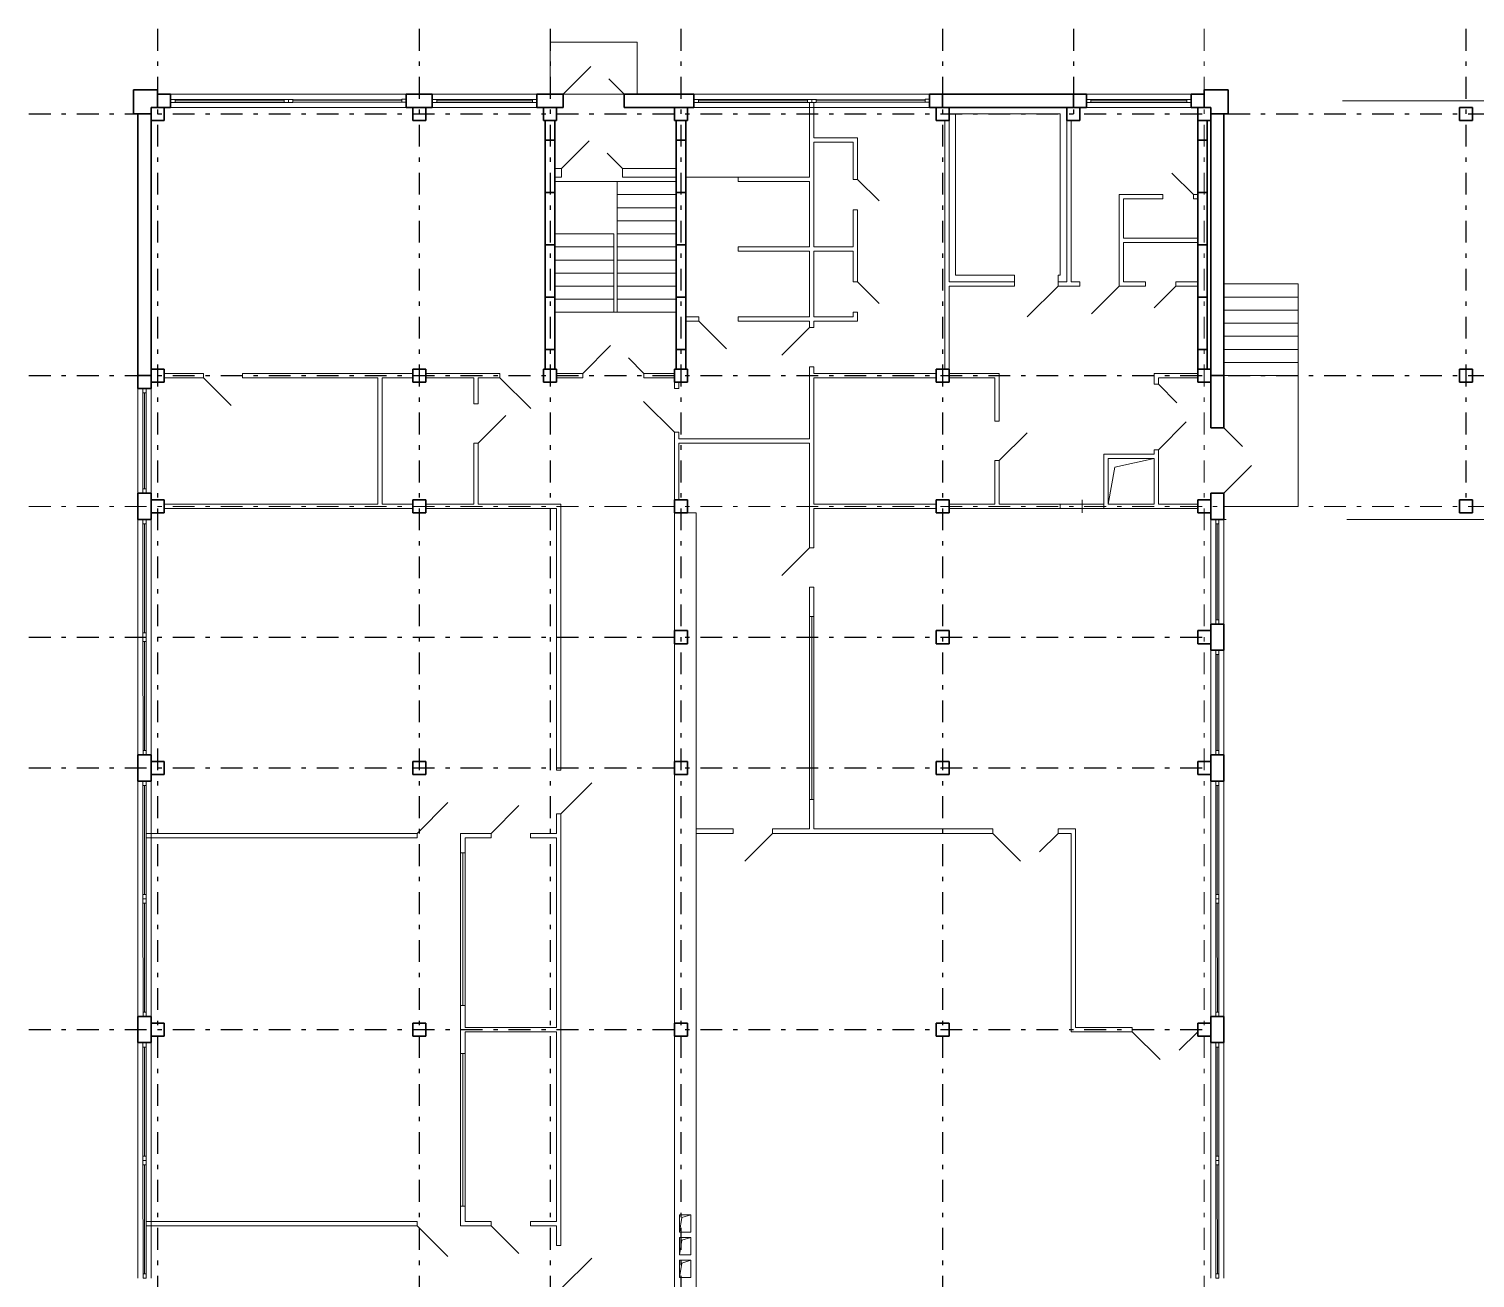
# Model space of a CAD drawing. Header units: metres. Extents: x 6.3 to 78.2, y 1.3 to 57.7.
# Drawn here: x 6.29 to 39.45, y 29.01 to 57.66 of the extents above; entities that cross this region are included whole.
import ezdxf

# ---------------------------------------------------------------- set-up
doc = ezdxf.new("R2010")
doc.units = ezdxf.units.M
doc.header["$MEASUREMENT"] = 0
doc.linetypes.add('( Dashdot )', pattern=[1.001, 0.5, -0.25, 0.001, -0.25])
doc.linetypes.add('DGN Style 3', pattern=[9.681301, 6.915215, -2.766086])

msp = doc.modelspace()

# ---------------------------------------------------------------- linework, layer by layer
at = {"color": 1, "linetype": '( Dashdot )'}
for p, q in [((9.237, 57.661), (9.237, 9.138)), ((15.237, 57.661), (15.237, 9.138)), ((18.237, 57.661), (18.237, 9.138)), ((21.237, 57.661), (21.237, 9.138)), ((27.237, 57.661), (27.237, 9.138)), ((30.237, 57.661), (30.237, 55.561)), ((39.237, 57.661), (39.237, 46.711)), ((6.285, 55.711), (78.185, 55.711)), ((6.285, 49.711), (78.185, 49.711)), ((6.285, 43.711), (33.237, 43.711)), ((6.285, 40.711), (33.237, 40.711)), ((6.285, 34.711), (33.237, 34.711))]:
    msp.add_line(p, q, dxfattribs=at)
at = {"color": 1, "linetype": '( Dashdot )', "lineweight": 0}
for p, q in [((33.237, 57.661), (33.237, 9.138)), ((6.285, 46.711), (78.185, 46.711))]:
    msp.add_line(p, q, dxfattribs=at)
at = {"color": 7, "linetype": 'Continuous', "lineweight": 13}
for p, q in [((20.235, 57.361), (18.235, 57.361)), ((18.235, 57.361), (18.235, 56.161)), ((20.235, 56.161), (20.235, 57.361)), ((9.535, 55.976), (9.535, 56.046)), ((9.535, 56.046), (9.635, 56.046)), ((9.635, 56.046), (9.635, 55.976)), ((12.135, 55.976), (12.135, 56.046)), ((12.135, 56.046), (12.235, 56.046)), ((12.235, 56.046), (12.235, 55.976)), ((12.235, 55.976), (12.235, 56.046)), ((12.235, 56.046), (12.335, 56.046)), ((12.335, 56.046), (12.335, 55.976)), ((14.835, 55.978), (14.835, 56.048)), ((14.835, 56.048), (14.935, 56.048)), ((14.935, 56.048), (14.935, 55.978)), ((15.535, 55.976), (15.535, 56.046)), ((15.535, 56.046), (15.635, 56.046)), ((15.635, 56.046), (15.635, 55.976)), ((17.835, 55.976), (17.835, 56.046)), ((17.835, 56.046), (17.935, 56.046)), ((17.935, 56.046), (17.935, 55.976)), ((18.235, 56.161), (20.235, 56.161)), ((18.235, 56.161), (18.235, 56.161)), ((21.535, 55.976), (21.535, 56.046)), ((21.535, 56.046), (21.635, 56.046)), ((21.635, 56.046), (21.635, 55.976)), ((24.135, 55.976), (24.135, 56.046)), ((24.135, 56.046), (24.235, 56.046)), ((24.235, 56.046), (24.235, 55.976)), ((24.235, 55.976), (24.235, 56.046)), ((24.235, 56.046), (24.335, 56.046)), ((24.335, 56.046), (24.335, 55.976)), ((26.835, 55.978), (26.835, 56.048)), ((26.835, 56.048), (26.935, 56.048)), ((26.935, 56.048), (26.935, 55.978)), ((30.535, 55.976), (30.535, 56.046)), ((30.535, 56.046), (30.635, 56.046)), ((30.635, 56.046), (30.635, 55.976)), ((32.835, 55.976), (32.835, 56.046)), ((32.835, 56.046), (32.935, 56.046)), ((32.935, 56.046), (32.935, 55.976)), ((9.635, 55.976), (9.535, 55.976)), ((9.635, 55.976), (9.635, 55.976)), ((12.235, 55.976), (12.135, 55.976)), ((12.235, 55.976), (12.235, 55.976)), ((12.335, 55.976), (12.235, 55.976)), ((12.335, 55.976), (12.335, 55.976)), ((14.935, 55.978), (14.835, 55.978)), ((14.935, 55.978), (14.935, 55.978)), ((15.635, 55.976), (15.535, 55.976)), ((15.635, 55.976), (15.635, 55.976)), ((17.935, 55.976), (17.835, 55.976)), ((17.935, 55.976), (17.935, 55.976)), ((21.635, 55.976), (21.535, 55.976)), ((21.635, 55.976), (21.635, 55.976)), ((24.235, 55.976), (24.135, 55.976)), ((24.185, 55.976), (24.185, 54.261)), ((24.235, 55.976), (24.235, 55.976)), ((24.335, 55.976), (24.235, 55.976)), ((24.285, 55.976), (24.285, 55.161)), ((24.335, 55.976), (24.335, 55.976)), ((26.935, 55.978), (26.835, 55.978)), ((26.935, 55.978), (26.935, 55.978)), ((27.535, 55.711), (27.535, 52.011)), ((29.935, 55.711), (27.535, 55.711)), ((29.935, 55.711), (29.935, 52.011)), ((30.635, 55.976), (30.535, 55.976)), ((30.635, 55.976), (30.635, 55.976)), ((32.935, 55.976), (32.835, 55.976)), ((32.935, 55.976), (32.935, 55.976)), ((27.385, 55.561), (27.285, 55.561)), ((27.285, 55.561), (27.285, 49.861)), ((27.385, 51.861), (27.385, 55.561)), ((30.185, 55.561), (30.085, 55.561)), ((30.085, 55.561), (30.085, 51.861)), ((30.185, 51.861), (30.185, 55.561)), ((25.285, 55.161), (24.285, 55.161)), ((25.185, 55.061), (24.285, 55.061)), ((24.285, 55.061), (24.285, 52.661)), ((25.185, 55.061), (25.185, 54.211)), ((25.285, 55.161), (25.285, 54.211)), ((18.345, 54.461), (18.495, 54.461)), ((18.495, 54.461), (18.495, 54.261)), ((19.895, 54.461), (21.125, 54.461)), ((19.895, 54.461), (19.895, 54.261)), ((18.345, 54.261), (18.495, 54.261)), ((19.895, 54.261), (21.125, 54.261)), ((22.545, 54.261), (24.185, 54.261)), ((22.545, 54.261), (22.545, 54.161)), ((22.545, 54.161), (24.185, 54.161)), ((24.185, 54.161), (24.185, 52.661)), ((25.285, 54.211), (25.185, 54.211)), ((25.285, 54.211), (25.78, 53.716)), ((31.285, 51.861), (31.285, 53.861)), ((32.285, 53.861), (31.285, 53.861)), ((31.385, 52.861), (31.385, 53.761)), ((32.285, 53.761), (31.385, 53.761)), ((32.285, 53.761), (32.285, 53.861)), ((33.085, 53.861), (32.985, 53.861)), ((32.985, 53.761), (32.985, 53.861)), ((33.085, 53.761), (32.985, 53.761)), ((25.285, 53.511), (25.185, 53.511)), ((25.185, 53.511), (25.185, 52.661)), ((25.285, 53.511), (25.285, 51.861)), ((18.345, 52.961), (19.695, 52.961)), ((19.695, 51.161), (19.695, 52.961)), ((31.385, 52.861), (33.085, 52.861)), ((31.385, 51.861), (31.385, 52.761)), ((31.385, 52.761), (33.085, 52.761)), ((22.545, 52.661), (24.185, 52.661)), ((22.545, 52.661), (22.545, 52.561)), ((22.545, 52.561), (24.185, 52.561)), ((24.185, 52.561), (24.185, 51.061)), ((25.185, 52.661), (24.285, 52.661)), ((25.185, 52.561), (24.285, 52.561)), ((24.285, 52.561), (24.285, 51.061)), ((25.185, 52.561), (25.185, 51.861)), ((19.775, 51.161), (19.775, 52.361)), ((25.285, 51.861), (25.185, 51.861)), ((25.285, 51.861), (25.78, 51.366)), ((28.885, 51.861), (27.385, 51.861)), ((27.385, 49.861), (27.385, 51.761)), ((28.885, 51.761), (27.385, 51.761)), ((28.885, 52.011), (27.535, 52.011)), ((28.885, 52.011), (28.885, 51.761)), ((29.935, 52.011), (29.885, 52.011)), ((29.885, 52.011), (29.885, 51.761)), ((30.085, 51.861), (29.885, 51.861)), ((30.385, 51.761), (29.885, 51.761)), ((30.385, 51.861), (30.185, 51.861)), ((30.385, 51.761), (30.385, 51.861)), ((31.285, 51.861), (31.285, 51.761)), ((31.885, 51.761), (31.285, 51.761)), ((31.885, 51.861), (31.385, 51.861)), ((31.885, 51.761), (31.885, 51.861)), ((32.585, 51.761), (32.09, 51.266)), ((33.085, 51.861), (32.585, 51.861)), ((32.585, 51.761), (32.585, 51.861)), ((33.085, 51.761), (32.585, 51.761)), ((35.385, 51.811), (33.685, 51.811)), ((35.385, 51.811), (35.385, 49.711)), ((18.345, 51.161), (21.125, 51.161)), ((25.285, 51.161), (25.185, 51.161)), ((25.185, 51.161), (25.185, 51.061)), ((25.285, 51.161), (25.285, 50.961)), ((21.645, 51.061), (21.345, 51.061)), ((21.645, 50.961), (21.345, 50.961)), ((21.645, 50.961), (21.645, 51.061)), ((24.185, 51.061), (22.545, 51.061)), ((22.545, 50.961), (22.545, 51.061)), ((24.185, 50.961), (22.545, 50.961)), ((24.185, 50.961), (24.185, 50.811)), ((24.185, 50.811), (24.285, 50.811)), ((25.185, 51.061), (24.285, 51.061)), ((25.285, 50.961), (24.285, 50.961)), ((24.285, 50.961), (24.285, 50.811)), ((10.285, 49.761), (9.385, 49.761)), ((9.385, 49.761), (9.385, 49.661)), ((10.285, 49.761), (10.285, 49.661)), ((11.185, 49.761), (11.185, 49.661)), ((15.085, 49.761), (11.185, 49.761)), ((15.085, 49.661), (15.085, 49.761)), ((15.385, 49.761), (17.085, 49.761)), ((17.085, 49.761), (17.085, 49.661)), ((18.085, 49.761), (18.085, 49.661)), ((18.385, 49.761), (18.985, 49.761)), ((18.985, 49.761), (18.985, 49.661)), ((20.385, 49.761), (20.385, 49.661)), ((20.385, 49.761), (21.085, 49.761)), ((24.185, 49.911), (24.285, 49.911)), ((24.185, 49.911), (24.185, 48.261)), ((24.285, 49.911), (24.285, 49.761)), ((24.285, 49.761), (27.085, 49.761)), ((27.085, 49.761), (27.085, 49.661)), ((27.385, 49.761), (28.535, 49.761)), ((28.535, 48.661), (28.535, 49.761)), ((32.085, 49.761), (32.085, 49.511)), ((33.085, 49.761), (32.085, 49.761)), ((8.9, 49.311), (8.9, 49.411)), ((8.9, 49.411), (8.97, 49.411)), ((8.97, 49.411), (8.97, 49.311)), ((8.97, 49.411), (8.97, 49.411)), ((9.385, 49.661), (10.285, 49.661)), ((11.185, 49.661), (14.285, 49.661)), ((14.285, 49.661), (14.285, 46.761)), ((14.385, 49.661), (14.385, 46.761)), ((14.385, 49.661), (15.085, 49.661)), ((15.385, 49.661), (16.485, 49.661)), ((16.485, 49.661), (16.485, 49.061)), ((16.585, 49.661), (16.585, 49.061)), ((16.585, 49.661), (17.085, 49.661)), ((18.385, 49.661), (18.985, 49.661)), ((20.385, 49.661), (21.085, 49.661)), ((21.085, 49.561), (21.085, 49.411)), ((21.085, 49.411), (21.185, 49.411)), ((21.185, 49.561), (21.185, 49.411)), ((24.285, 49.661), (24.285, 46.761)), ((27.085, 49.661), (24.285, 49.661)), ((27.385, 49.661), (28.435, 49.661)), ((28.435, 48.661), (28.435, 49.661)), ((32.085, 49.511), (32.185, 49.511)), ((32.185, 49.661), (32.185, 49.511)), ((33.085, 49.661), (32.185, 49.661)), ((32.185, 49.511), (32.61, 49.087)), ((35.385, 49.711), (33.685, 49.711)), ((35.385, 46.711), (35.385, 49.711)), ((8.97, 49.311), (8.9, 49.311)), ((16.485, 49.061), (16.585, 49.061)), ((28.435, 48.661), (28.535, 48.661)), ((32.185, 48.011), (32.822, 48.647)), ((33.685, 48.511), (34.11, 48.087)), ((16.485, 48.161), (16.585, 48.161)), ((16.485, 48.161), (16.485, 46.761)), ((16.585, 48.161), (16.585, 46.761)), ((21.085, 48.411), (21.185, 48.411)), ((21.085, 48.411), (21.085, 46.861)), ((21.185, 48.411), (21.185, 48.261)), ((24.185, 48.261), (21.185, 48.261)), ((24.185, 48.161), (21.185, 48.161)), ((21.185, 48.161), (21.185, 46.861)), ((24.185, 48.161), (24.185, 45.761)), ((28.435, 46.761), (28.435, 47.761)), ((28.435, 47.761), (28.535, 47.761)), ((28.535, 46.761), (28.535, 47.761)), ((30.935, 47.911), (30.935, 46.661)), ((30.935, 47.911), (32.085, 47.911)), ((31.035, 47.811), (31.035, 46.761)), ((31.035, 47.811), (32.085, 47.811)), ((32.085, 47.811), (31.184, 47.61)), ((32.085, 48.011), (32.185, 48.011)), ((32.085, 48.011), (32.085, 47.911)), ((32.085, 47.811), (32.085, 46.761)), ((32.185, 48.011), (32.185, 46.761)), ((31.184, 47.61), (31.035, 46.761)), ((33.685, 47.011), (34.322, 47.647)), ((8.9, 47.011), (8.9, 47.111)), ((8.9, 47.111), (8.97, 47.111)), ((8.97, 47.111), (8.97, 47.011)), ((8.97, 47.111), (8.97, 47.111)), ((8.97, 47.011), (8.9, 47.011)), ((14.285, 46.761), (9.385, 46.761)), ((9.385, 46.761), (9.385, 46.661)), ((15.085, 46.761), (14.385, 46.761)), ((15.085, 46.661), (15.085, 46.761)), ((15.385, 46.761), (16.485, 46.761)), ((16.585, 46.761), (18.485, 46.761)), ((18.485, 46.761), (18.485, 40.661)), ((24.285, 46.761), (27.085, 46.761)), ((27.085, 46.761), (27.085, 46.661)), ((27.385, 46.661), (27.385, 46.761)), ((27.385, 46.761), (28.435, 46.761)), ((28.535, 46.761), (29.935, 46.761)), ((29.935, 46.761), (29.935, 46.661)), ((30.935, 46.761), (30.935, 46.661)), ((31.035, 46.761), (32.085, 46.761)), ((32.185, 46.761), (33.085, 46.761)), ((33.085, 46.761), (33.085, 46.661)), ((9.385, 46.661), (15.085, 46.661)), ((15.385, 46.661), (18.385, 46.661)), ((18.385, 46.661), (18.385, 40.661)), ((21.085, 46.561), (21.085, 37.461)), ((21.385, 46.561), (21.585, 46.561)), ((21.585, 46.561), (21.585, 37.461)), ((24.285, 46.661), (24.285, 45.761)), ((27.085, 46.661), (24.285, 46.661)), ((29.935, 46.661), (27.385, 46.661)), ((33.085, 46.661), (30.935, 46.661)), ((33.685, 46.711), (35.385, 46.711)), ((8.9, 46.311), (8.9, 46.411)), ((8.9, 46.411), (8.97, 46.411)), ((8.97, 46.311), (8.9, 46.311)), ((8.9, 46.311), (8.9, 46.311)), ((8.97, 46.411), (8.97, 46.311)), ((33.5, 46.311), (33.5, 46.411)), ((33.5, 46.411), (33.57, 46.411)), ((33.57, 46.311), (33.5, 46.311)), ((33.57, 46.411), (33.57, 46.311)), ((33.57, 46.411), (33.57, 46.411)), ((24.185, 45.761), (23.549, 45.125)), ((24.185, 45.761), (24.285, 45.761)), ((24.185, 44.861), (24.285, 44.861)), ((24.185, 44.861), (24.185, 44.186)), ((24.285, 44.861), (24.285, 44.186)), ((33.5, 44.011), (33.5, 44.111)), ((33.5, 44.111), (33.57, 44.111)), ((33.57, 44.111), (33.57, 44.011)), ((33.57, 44.111), (33.57, 44.111)), ((8.9, 43.711), (8.9, 43.811)), ((8.9, 43.811), (8.97, 43.811)), ((8.97, 43.811), (8.97, 43.711)), ((33.57, 44.011), (33.5, 44.011)), ((8.9, 43.611), (8.9, 43.711)), ((8.9, 43.711), (8.97, 43.711)), ((8.97, 43.711), (8.9, 43.711)), ((8.9, 43.711), (8.9, 43.711)), ((8.97, 43.611), (8.9, 43.611)), ((8.9, 43.611), (8.9, 43.611)), ((8.97, 43.711), (8.97, 43.611)), ((33.5, 43.311), (33.5, 43.411)), ((33.5, 43.411), (33.57, 43.411)), ((33.57, 43.311), (33.5, 43.311)), ((33.57, 43.411), (33.57, 43.311)), ((33.57, 43.411), (33.57, 43.411)), ((8.902, 41.011), (8.902, 41.111)), ((8.902, 41.111), (8.972, 41.111)), ((8.972, 41.011), (8.902, 41.011)), ((8.902, 41.011), (8.902, 41.011)), ((8.972, 41.111), (8.972, 41.011)), ((33.5, 41.011), (33.5, 41.111)), ((33.5, 41.111), (33.57, 41.111)), ((33.57, 41.011), (33.5, 41.011)), ((33.57, 41.111), (33.57, 41.011)), ((33.57, 41.111), (33.57, 41.111)), ((18.385, 40.661), (18.485, 40.661)), ((8.9, 40.311), (8.9, 40.411)), ((8.9, 40.411), (8.97, 40.411)), ((8.97, 40.311), (8.9, 40.311)), ((8.9, 40.311), (8.9, 40.311)), ((8.97, 40.411), (8.97, 40.311)), ((33.5, 40.311), (33.5, 40.411)), ((33.5, 40.411), (33.57, 40.411)), ((33.57, 40.311), (33.5, 40.311)), ((33.5, 40.311), (33.5, 40.311)), ((33.57, 40.411), (33.57, 40.311)), ((24.185, 39.986), (24.185, 39.311)), ((24.285, 39.986), (24.285, 39.311)), ((18.385, 39.661), (18.485, 39.661)), ((18.385, 39.661), (18.385, 39.211)), ((18.485, 39.661), (18.485, 29.761)), ((15.185, 39.211), (8.971, 39.211)), ((8.971, 39.211), (8.971, 39.111)), ((15.185, 39.211), (15.185, 39.111)), ((16.185, 39.211), (16.185, 39.111)), ((16.885, 39.211), (16.185, 39.211)), ((16.885, 39.211), (16.885, 39.111)), ((17.785, 39.211), (17.785, 39.111)), ((18.385, 39.211), (17.785, 39.211)), ((22.435, 39.311), (21.585, 39.311)), ((22.435, 39.211), (21.585, 39.211)), ((22.435, 39.211), (22.435, 39.311)), ((23.335, 39.211), (22.699, 38.575)), ((24.185, 39.311), (23.335, 39.311)), ((23.335, 39.211), (23.335, 39.311)), ((28.385, 39.211), (23.335, 39.211)), ((28.385, 39.311), (24.285, 39.311)), ((28.385, 39.311), (28.385, 39.211)), ((28.385, 39.211), (29.022, 38.575)), ((29.885, 39.211), (29.461, 38.787)), ((30.285, 39.311), (29.885, 39.311)), ((29.885, 39.311), (29.885, 39.211)), ((30.185, 39.211), (29.885, 39.211)), ((30.185, 34.661), (30.185, 39.211)), ((30.285, 39.311), (30.285, 34.761)), ((8.971, 39.111), (15.185, 39.111)), ((16.185, 39.111), (16.185, 38.761)), ((16.285, 39.111), (16.285, 38.761)), ((16.285, 39.111), (16.885, 39.111)), ((17.785, 39.111), (18.385, 39.111)), ((18.385, 39.111), (18.385, 34.761)), ((16.185, 38.761), (16.285, 38.761)), ((8.9, 37.711), (8.9, 37.811)), ((8.9, 37.811), (8.97, 37.811)), ((8.97, 37.811), (8.97, 37.711)), ((33.5, 37.711), (33.5, 37.811)), ((33.5, 37.811), (33.57, 37.811)), ((33.57, 37.811), (33.57, 37.711)), ((8.9, 37.611), (8.9, 37.711)), ((8.9, 37.711), (8.97, 37.711)), ((8.97, 37.711), (8.9, 37.711)), ((8.9, 37.711), (8.9, 37.711)), ((8.97, 37.611), (8.9, 37.611)), ((8.9, 37.611), (8.9, 37.611)), ((8.97, 37.711), (8.97, 37.611)), ((33.5, 37.611), (33.5, 37.711)), ((33.5, 37.711), (33.57, 37.711)), ((33.57, 37.711), (33.5, 37.711)), ((33.5, 37.711), (33.5, 37.711)), ((33.57, 37.611), (33.5, 37.611)), ((33.5, 37.611), (33.5, 37.611)), ((33.57, 37.711), (33.57, 37.611)), ((21.085, 37.461), (21.085, 22.561)), ((21.585, 37.461), (21.585, 22.761)), ((16.185, 35.261), (16.185, 34.161)), ((16.285, 35.261), (16.285, 34.761)), ((8.902, 35.011), (8.902, 35.111)), ((8.902, 35.111), (8.972, 35.111)), ((8.972, 35.011), (8.902, 35.011)), ((8.902, 35.011), (8.902, 35.011)), ((8.972, 35.111), (8.972, 35.011)), ((33.502, 35.011), (33.502, 35.111)), ((33.502, 35.111), (33.572, 35.111)), ((33.572, 35.011), (33.502, 35.011)), ((33.502, 35.011), (33.502, 35.011)), ((33.572, 35.111), (33.572, 35.011)), ((16.285, 34.761), (18.385, 34.761)), ((16.285, 34.661), (18.385, 34.661)), ((16.285, 34.661), (16.285, 34.161)), ((18.385, 34.661), (18.385, 30.311)), ((30.185, 34.661), (31.585, 34.661)), ((31.585, 34.761), (30.285, 34.761)), ((31.585, 34.761), (31.585, 34.661)), ((31.585, 34.661), (32.222, 34.025)), ((33.085, 34.661), (32.661, 34.237)), ((8.9, 34.311), (8.9, 34.411)), ((8.9, 34.411), (8.97, 34.411)), ((8.97, 34.311), (8.9, 34.311)), ((8.9, 34.311), (8.9, 34.311)), ((8.97, 34.411), (8.97, 34.311)), ((33.5, 34.311), (33.5, 34.411)), ((33.5, 34.411), (33.57, 34.411)), ((33.57, 34.311), (33.5, 34.311)), ((33.5, 34.311), (33.5, 34.311)), ((33.57, 34.411), (33.57, 34.311)), ((8.9, 31.711), (8.9, 31.811)), ((8.9, 31.811), (8.97, 31.811)), ((8.9, 31.611), (8.9, 31.711)), ((8.9, 31.711), (8.97, 31.711)), ((8.97, 31.711), (8.9, 31.711)), ((8.9, 31.711), (8.9, 31.711)), ((8.97, 31.611), (8.9, 31.611)), ((8.9, 31.611), (8.9, 31.611)), ((8.97, 31.811), (8.97, 31.711)), ((8.97, 31.711), (8.97, 31.611)), ((33.5, 31.711), (33.5, 31.811)), ((33.5, 31.811), (33.57, 31.811)), ((33.5, 31.611), (33.5, 31.711)), ((33.5, 31.711), (33.57, 31.711)), ((33.57, 31.711), (33.5, 31.711)), ((33.5, 31.711), (33.5, 31.711)), ((33.57, 31.611), (33.5, 31.611)), ((33.5, 31.611), (33.5, 31.611)), ((33.57, 31.811), (33.57, 31.711)), ((33.57, 31.711), (33.57, 31.611)), ((16.185, 30.661), (16.285, 30.661)), ((16.185, 30.661), (16.185, 30.211)), ((16.285, 30.661), (16.285, 30.311)), ((8.971, 30.211), (8.971, 30.311)), ((8.971, 30.311), (15.185, 30.311)), ((15.185, 30.211), (8.971, 30.211)), ((15.185, 30.311), (15.185, 30.211)), ((16.885, 30.211), (16.185, 30.211)), ((16.285, 30.311), (16.885, 30.311)), ((16.885, 30.311), (16.885, 30.211)), ((17.785, 30.311), (17.785, 30.211)), ((17.785, 30.311), (18.385, 30.311)), ((18.385, 30.211), (17.785, 30.211)), ((18.385, 30.211), (18.385, 29.761)), ((21.205, 30.461), (21.465, 30.461)), ((21.205, 30.461), (21.205, 30.061)), ((21.259, 30.397), (21.205, 30.061)), ((21.465, 30.461), (21.259, 30.397)), ((21.465, 30.461), (21.465, 30.061)), ((21.205, 30.061), (21.465, 30.061)), ((21.205, 29.941), (21.465, 29.941)), ((21.205, 29.941), (21.205, 29.541)), ((21.259, 29.877), (21.205, 29.541)), ((21.465, 29.941), (21.259, 29.877)), ((21.465, 29.941), (21.465, 29.541)), ((18.385, 29.761), (18.485, 29.761)), ((21.205, 29.541), (21.465, 29.541)), ((21.205, 29.421), (21.465, 29.421)), ((21.205, 29.421), (21.205, 29.021)), ((21.259, 29.357), (21.205, 29.021)), ((21.465, 29.421), (21.259, 29.357)), ((21.465, 29.421), (21.465, 29.021)), ((8.902, 29.011), (8.902, 29.111)), ((8.902, 29.111), (8.972, 29.111)), ((8.972, 29.011), (8.902, 29.011)), ((8.902, 29.011), (8.902, 29.011)), ((8.972, 29.111), (8.972, 29.011)), ((21.205, 29.021), (21.465, 29.021)), ((33.502, 29.011), (33.502, 29.111)), ((33.502, 29.111), (33.572, 29.111)), ((33.572, 29.011), (33.502, 29.011)), ((33.502, 29.011), (33.502, 29.011)), ((33.572, 29.111), (33.572, 29.011))]:
    msp.add_line(p, q, dxfattribs=at)
at = {"color": 7, "lineweight": 13}
for p, q in [((18.535, 56.161), (19.172, 56.797)), ((19.935, 56.161), (19.582, 56.515)), ((18.495, 54.461), (19.132, 55.097)), ((19.895, 54.461), (19.542, 54.815)), ((21.645, 50.961), (22.282, 50.325)), ((24.185, 50.811), (23.549, 50.175)), ((18.985, 49.761), (19.622, 50.397)), ((20.385, 49.761), (20.032, 50.115)), ((10.285, 49.661), (10.922, 49.025)), ((17.085, 49.661), (17.792, 48.954)), ((16.585, 48.161), (17.222, 48.797)), ((28.535, 47.761), (29.172, 48.397)), ((24.185, 44.186), (24.285, 44.186)), ((18.485, 39.661), (19.192, 40.368)), ((24.185, 39.986), (24.285, 39.986)), ((16.185, 35.261), (16.285, 35.261)), ((16.185, 34.161), (16.285, 34.161)), ((15.185, 30.211), (15.892, 29.504)), ((16.885, 30.211), (17.522, 29.575)), ((18.485, 28.761), (19.192, 29.468))]:
    msp.add_line(p, q, dxfattribs=at)
at = {"color": 7, "linetype": 'Continuous', "lineweight": 30}
for p, q in [((9.235, 56.261), (8.685, 56.261)), ((8.685, 55.711), (8.685, 56.261)), ((9.235, 56.161), (9.235, 56.261)), ((9.535, 56.161), (9.235, 56.161)), ((9.235, 56.161), (9.235, 55.861)), ((9.535, 55.861), (9.535, 56.161)), ((14.935, 55.861), (14.935, 56.161)), ((14.935, 56.161), (15.535, 56.161)), ((15.535, 56.161), (15.535, 55.861)), ((17.935, 55.861), (17.935, 56.161)), ((17.935, 56.161), (18.535, 56.161)), ((18.535, 56.161), (18.535, 55.861)), ((19.935, 55.861), (19.935, 56.161)), ((19.935, 56.161), (21.535, 56.161)), ((21.535, 56.161), (21.535, 55.861)), ((27.235, 56.161), (26.935, 56.161)), ((26.935, 56.161), (26.935, 55.861)), ((27.235, 56.161), (30.235, 56.161)), ((27.235, 55.861), (27.235, 56.161)), ((27.235, 56.161), (27.235, 56.161)), ((27.235, 55.861), (27.235, 56.161)), ((30.235, 56.161), (30.235, 55.861)), ((30.535, 56.161), (30.235, 56.161)), ((30.235, 56.161), (30.235, 55.861)), ((30.535, 55.861), (30.535, 56.161)), ((33.235, 56.161), (32.935, 56.161)), ((32.935, 56.161), (32.935, 55.861)), ((33.235, 56.261), (33.785, 56.261)), ((33.235, 56.161), (33.235, 56.261)), ((33.235, 55.861), (33.235, 56.161)), ((33.785, 55.711), (33.785, 56.261)), ((8.785, 55.711), (8.685, 55.711)), ((8.785, 49.711), (8.785, 55.711)), ((8.785, 55.711), (9.085, 55.711)), ((9.085, 55.861), (9.085, 55.561)), ((9.385, 55.861), (9.085, 55.861)), ((9.085, 55.861), (9.085, 55.861)), ((9.085, 55.711), (9.085, 49.711)), ((9.235, 55.861), (9.535, 55.861)), ((9.235, 55.861), (9.235, 55.861)), ((9.385, 55.561), (9.385, 55.861)), ((15.535, 55.861), (14.935, 55.861)), ((15.085, 55.861), (15.085, 55.561)), ((15.385, 55.861), (15.085, 55.861)), ((15.085, 55.861), (15.085, 55.861)), ((15.385, 55.561), (15.385, 55.861)), ((15.535, 55.861), (15.535, 55.861)), ((18.535, 55.861), (17.935, 55.861)), ((18.085, 55.861), (18.085, 55.561)), ((18.385, 55.861), (18.085, 55.861)), ((18.085, 55.861), (18.085, 55.861)), ((18.385, 55.561), (18.385, 55.861)), ((18.535, 55.861), (18.535, 55.861)), ((21.535, 55.861), (19.935, 55.861)), ((21.085, 55.861), (21.085, 55.561)), ((21.385, 55.861), (21.085, 55.861)), ((21.085, 55.861), (21.085, 55.861)), ((21.385, 55.561), (21.385, 55.861)), ((21.535, 55.861), (21.535, 55.861)), ((26.935, 55.861), (27.235, 55.861)), ((26.935, 55.861), (26.935, 55.861)), ((27.085, 55.861), (27.085, 55.561)), ((27.385, 55.861), (27.085, 55.861)), ((27.085, 55.861), (27.085, 55.861)), ((30.235, 55.861), (27.235, 55.861)), ((27.385, 55.561), (27.385, 55.861)), ((30.085, 55.861), (30.085, 55.561)), ((30.385, 55.861), (30.085, 55.861)), ((30.085, 55.861), (30.085, 55.861)), ((30.235, 55.861), (30.535, 55.861)), ((30.235, 55.861), (30.235, 55.861)), ((30.385, 55.561), (30.385, 55.861)), ((32.935, 55.861), (33.235, 55.861)), ((32.935, 55.861), (32.935, 55.861)), ((33.085, 55.861), (33.085, 55.561)), ((33.385, 55.861), (33.085, 55.861)), ((33.085, 55.861), (33.085, 55.861)), ((33.385, 55.561), (33.385, 55.861)), ((33.385, 49.711), (33.385, 55.711)), ((33.385, 55.711), (33.685, 55.711)), ((33.685, 55.711), (33.785, 55.711)), ((33.685, 55.711), (33.685, 49.711)), ((39.085, 55.861), (39.085, 55.561)), ((39.385, 55.861), (39.085, 55.861)), ((39.085, 55.861), (39.085, 55.861)), ((39.385, 55.561), (39.385, 55.861)), ((9.085, 55.561), (9.385, 55.561)), ((15.085, 55.561), (15.385, 55.561)), ((18.085, 55.561), (18.385, 55.561)), ((18.345, 55.561), (18.125, 55.561)), ((18.125, 55.561), (18.125, 55.111)), ((18.345, 55.111), (18.345, 55.561)), ((21.085, 55.561), (21.385, 55.561)), ((21.345, 55.561), (21.125, 55.561)), ((21.125, 55.561), (21.125, 55.111)), ((21.345, 55.111), (21.345, 55.561)), ((27.085, 55.561), (27.385, 55.561)), ((30.085, 55.561), (30.385, 55.561)), ((33.085, 55.561), (33.385, 55.561)), ((33.085, 55.561), (33.305, 55.561)), ((33.085, 55.111), (33.085, 55.561)), ((33.085, 55.561), (33.085, 55.561)), ((33.305, 55.561), (33.305, 55.111)), ((39.085, 55.561), (39.385, 55.561)), ((18.125, 55.111), (18.345, 55.111)), ((18.125, 55.111), (18.125, 55.111)), ((18.125, 53.911), (18.125, 55.111)), ((18.125, 55.111), (18.345, 55.111)), ((18.345, 55.111), (18.345, 53.911)), ((21.125, 55.111), (21.345, 55.111)), ((21.125, 55.111), (21.125, 55.111)), ((21.125, 53.911), (21.125, 55.111)), ((21.125, 55.111), (21.345, 55.111)), ((21.345, 55.111), (21.345, 53.911)), ((33.305, 55.111), (33.085, 55.111)), ((33.085, 53.911), (33.085, 55.111)), ((33.085, 55.111), (33.305, 55.111)), ((33.305, 55.111), (33.305, 53.911)), ((18.125, 52.711), (18.125, 53.911)), ((18.125, 53.911), (18.345, 53.911)), ((18.345, 53.911), (18.125, 53.911)), ((18.125, 53.911), (18.125, 53.911)), ((18.345, 53.911), (18.345, 52.711)), ((21.125, 52.711), (21.125, 53.911)), ((21.125, 53.911), (21.345, 53.911)), ((21.345, 53.911), (21.125, 53.911)), ((21.125, 53.911), (21.125, 53.911)), ((21.345, 53.911), (21.345, 52.711)), ((33.085, 52.711), (33.085, 53.911)), ((33.085, 53.911), (33.305, 53.911)), ((33.305, 53.911), (33.085, 53.911)), ((33.085, 53.911), (33.085, 53.911)), ((33.305, 53.911), (33.305, 52.711)), ((18.345, 52.711), (18.125, 52.711)), ((18.125, 52.711), (18.125, 52.711)), ((18.125, 51.511), (18.125, 52.711)), ((18.125, 52.711), (18.345, 52.711)), ((18.345, 52.711), (18.345, 51.511)), ((21.345, 52.711), (21.125, 52.711)), ((21.125, 52.711), (21.125, 52.711)), ((21.125, 51.511), (21.125, 52.711)), ((21.125, 52.711), (21.345, 52.711)), ((21.345, 52.711), (21.345, 51.511)), ((33.085, 51.511), (33.085, 52.711)), ((33.085, 52.711), (33.305, 52.711)), ((33.305, 52.711), (33.085, 52.711)), ((33.085, 52.711), (33.085, 52.711)), ((33.305, 52.711), (33.305, 51.511)), ((18.345, 51.511), (18.125, 51.511)), ((18.125, 51.511), (18.125, 51.511)), ((18.125, 50.311), (18.125, 51.511)), ((18.125, 51.511), (18.345, 51.511)), ((18.345, 51.511), (18.345, 50.311)), ((21.345, 51.511), (21.125, 51.511)), ((21.125, 51.511), (21.125, 51.511)), ((21.125, 50.311), (21.125, 51.511)), ((21.125, 51.511), (21.345, 51.511)), ((21.345, 51.511), (21.345, 50.311)), ((33.085, 50.311), (33.085, 51.511)), ((33.085, 51.511), (33.305, 51.511)), ((33.305, 51.511), (33.085, 51.511)), ((33.085, 51.511), (33.085, 51.511)), ((33.305, 51.511), (33.305, 50.311)), ((18.125, 50.311), (18.345, 50.311)), ((18.125, 49.861), (18.125, 50.311)), ((18.125, 50.311), (18.125, 50.311)), ((18.345, 50.311), (18.125, 50.311)), ((18.125, 50.311), (18.125, 50.311)), ((18.345, 50.311), (18.345, 49.861)), ((21.125, 50.311), (21.345, 50.311)), ((21.125, 49.861), (21.125, 50.311)), ((21.125, 50.311), (21.125, 50.311)), ((21.345, 50.311), (21.125, 50.311)), ((21.125, 50.311), (21.125, 50.311)), ((21.345, 50.311), (21.345, 49.861)), ((33.085, 50.311), (33.305, 50.311)), ((33.085, 49.861), (33.085, 50.311)), ((33.085, 50.311), (33.085, 50.311)), ((33.305, 50.311), (33.085, 50.311)), ((33.085, 50.311), (33.085, 50.311)), ((33.305, 50.311), (33.305, 49.861)), ((9.085, 49.861), (9.085, 49.561)), ((9.385, 49.861), (9.085, 49.861)), ((9.085, 49.861), (9.085, 49.861)), ((9.385, 49.561), (9.385, 49.861)), ((15.085, 49.861), (15.085, 49.561)), ((15.385, 49.861), (15.085, 49.861)), ((15.085, 49.861), (15.085, 49.861)), ((15.385, 49.561), (15.385, 49.861)), ((18.085, 49.861), (18.085, 49.561)), ((18.385, 49.861), (18.085, 49.861)), ((18.085, 49.861), (18.085, 49.861)), ((18.345, 49.861), (18.125, 49.861)), ((18.385, 49.561), (18.385, 49.861)), ((21.085, 49.861), (21.085, 49.561)), ((21.385, 49.861), (21.085, 49.861)), ((21.085, 49.861), (21.085, 49.861)), ((21.345, 49.861), (21.125, 49.861)), ((21.385, 49.561), (21.385, 49.861)), ((27.085, 49.861), (27.085, 49.561)), ((27.385, 49.861), (27.085, 49.861)), ((27.085, 49.861), (27.085, 49.861)), ((27.385, 49.561), (27.385, 49.861)), ((33.085, 49.861), (33.085, 49.561)), ((33.385, 49.861), (33.085, 49.861)), ((33.085, 49.861), (33.085, 49.861)), ((33.305, 49.861), (33.085, 49.861)), ((33.385, 49.561), (33.385, 49.861)), ((39.085, 49.861), (39.085, 49.561)), ((39.385, 49.861), (39.085, 49.861)), ((39.085, 49.861), (39.085, 49.861)), ((39.385, 49.561), (39.385, 49.861)), ((9.085, 49.711), (8.785, 49.711)), ((8.785, 49.711), (8.785, 49.711)), ((9.085, 49.711), (8.785, 49.711)), ((8.785, 49.711), (8.785, 49.411)), ((8.785, 49.411), (9.085, 49.411)), ((8.785, 49.411), (8.785, 49.411)), ((9.085, 49.411), (9.085, 49.711)), ((9.085, 49.561), (9.385, 49.561)), ((15.085, 49.561), (15.385, 49.561)), ((18.085, 49.561), (18.385, 49.561)), ((21.085, 49.561), (21.385, 49.561)), ((27.085, 49.561), (27.385, 49.561)), ((33.085, 49.561), (33.385, 49.561)), ((33.685, 49.711), (33.385, 49.711)), ((33.385, 49.711), (33.385, 49.711)), ((33.685, 49.711), (33.385, 49.711)), ((33.385, 49.711), (33.385, 48.511)), ((33.685, 48.511), (33.685, 49.711)), ((39.085, 49.561), (39.385, 49.561)), ((33.385, 48.511), (33.685, 48.511)), ((33.385, 48.511), (33.385, 48.511)), ((8.785, 46.411), (8.785, 47.011)), ((8.785, 47.011), (9.085, 47.011)), ((9.085, 47.011), (9.085, 46.411)), ((9.085, 46.861), (9.085, 46.561)), ((9.385, 46.861), (9.085, 46.861)), ((9.085, 46.861), (9.085, 46.861)), ((9.385, 46.561), (9.385, 46.861)), ((15.085, 46.861), (15.085, 46.561)), ((15.385, 46.861), (15.085, 46.861)), ((15.085, 46.861), (15.085, 46.861)), ((15.385, 46.561), (15.385, 46.861)), ((21.085, 46.861), (21.085, 46.561)), ((21.385, 46.861), (21.085, 46.861)), ((21.085, 46.861), (21.085, 46.861)), ((21.385, 46.561), (21.385, 46.861)), ((27.085, 46.861), (27.085, 46.561)), ((27.385, 46.861), (27.085, 46.861)), ((27.085, 46.861), (27.085, 46.861)), ((27.385, 46.561), (27.385, 46.861)), ((33.085, 46.861), (33.085, 46.561)), ((33.385, 46.861), (33.085, 46.861)), ((33.085, 46.861), (33.085, 46.861)), ((33.385, 46.411), (33.385, 47.011)), ((33.385, 47.011), (33.685, 47.011)), ((33.385, 46.561), (33.385, 46.861)), ((33.685, 47.011), (33.685, 46.411)), ((39.085, 46.861), (39.085, 46.561)), ((39.385, 46.861), (39.085, 46.861)), ((39.085, 46.861), (39.085, 46.861)), ((39.385, 46.561), (39.385, 46.861)), ((9.085, 46.561), (9.385, 46.561)), ((15.085, 46.561), (15.385, 46.561)), ((21.085, 46.561), (21.385, 46.561)), ((27.085, 46.561), (27.385, 46.561)), ((33.085, 46.561), (33.385, 46.561)), ((39.085, 46.561), (39.385, 46.561)), ((9.085, 46.411), (8.785, 46.411)), ((8.785, 46.411), (8.785, 46.411)), ((33.685, 46.411), (33.385, 46.411)), ((33.385, 46.411), (33.385, 46.411)), ((21.085, 43.861), (21.085, 43.561)), ((21.385, 43.861), (21.085, 43.861)), ((21.085, 43.861), (21.085, 43.861)), ((21.385, 43.561), (21.385, 43.861)), ((27.085, 43.861), (27.085, 43.561)), ((27.385, 43.861), (27.085, 43.861)), ((27.085, 43.861), (27.085, 43.861)), ((27.385, 43.561), (27.385, 43.861)), ((33.085, 43.861), (33.085, 43.561)), ((33.385, 43.861), (33.085, 43.861)), ((33.085, 43.861), (33.085, 43.861)), ((33.385, 43.411), (33.385, 44.011)), ((33.385, 44.011), (33.685, 44.011)), ((33.385, 43.561), (33.385, 43.861)), ((33.685, 44.011), (33.685, 43.411)), ((21.085, 43.561), (21.385, 43.561)), ((27.085, 43.561), (27.385, 43.561)), ((33.085, 43.561), (33.385, 43.561)), ((33.685, 43.411), (33.385, 43.411)), ((33.385, 43.411), (33.385, 43.411)), ((8.785, 40.411), (8.785, 41.011)), ((8.785, 41.011), (9.085, 41.011)), ((9.085, 41.011), (9.085, 40.411)), ((9.085, 40.861), (9.085, 40.561)), ((9.385, 40.861), (9.085, 40.861)), ((9.085, 40.861), (9.085, 40.861)), ((9.385, 40.561), (9.385, 40.861)), ((15.085, 40.861), (15.085, 40.561)), ((15.385, 40.861), (15.085, 40.861)), ((15.085, 40.861), (15.085, 40.861)), ((15.385, 40.561), (15.385, 40.861)), ((21.085, 40.861), (21.085, 40.561)), ((21.385, 40.861), (21.085, 40.861)), ((21.085, 40.861), (21.085, 40.861)), ((21.385, 40.561), (21.385, 40.861)), ((27.085, 40.861), (27.085, 40.561)), ((27.385, 40.861), (27.085, 40.861)), ((27.085, 40.861), (27.085, 40.861)), ((27.385, 40.561), (27.385, 40.861)), ((33.085, 40.861), (33.085, 40.561)), ((33.385, 40.861), (33.085, 40.861)), ((33.085, 40.861), (33.085, 40.861)), ((33.385, 40.411), (33.385, 41.011)), ((33.385, 41.011), (33.685, 41.011)), ((33.385, 40.561), (33.385, 40.861)), ((33.685, 41.011), (33.685, 40.411)), ((9.085, 40.561), (9.385, 40.561)), ((15.085, 40.561), (15.385, 40.561)), ((21.085, 40.561), (21.385, 40.561)), ((27.085, 40.561), (27.385, 40.561)), ((33.085, 40.561), (33.385, 40.561)), ((9.085, 40.411), (8.785, 40.411)), ((8.785, 40.411), (8.785, 40.411)), ((33.685, 40.411), (33.385, 40.411)), ((33.385, 40.411), (33.385, 40.411)), ((8.785, 34.411), (8.785, 35.011)), ((8.785, 35.011), (9.085, 35.011)), ((9.085, 35.011), (9.085, 34.411)), ((9.085, 34.861), (9.085, 34.561)), ((9.385, 34.861), (9.085, 34.861)), ((9.085, 34.861), (9.085, 34.861)), ((9.385, 34.561), (9.385, 34.861)), ((15.085, 34.861), (15.085, 34.561)), ((15.385, 34.861), (15.085, 34.861)), ((15.085, 34.861), (15.085, 34.861)), ((15.385, 34.561), (15.385, 34.861)), ((21.085, 34.861), (21.085, 34.561)), ((21.385, 34.861), (21.085, 34.861)), ((21.085, 34.861), (21.085, 34.861)), ((21.385, 34.561), (21.385, 34.861)), ((27.085, 34.861), (27.085, 34.561)), ((27.385, 34.861), (27.085, 34.861)), ((27.085, 34.861), (27.085, 34.861)), ((27.385, 34.561), (27.385, 34.861)), ((33.085, 34.861), (33.085, 34.561)), ((33.385, 34.861), (33.085, 34.861)), ((33.085, 34.861), (33.085, 34.861)), ((33.385, 34.411), (33.385, 35.011)), ((33.385, 35.011), (33.685, 35.011)), ((33.385, 34.561), (33.385, 34.861)), ((33.685, 35.011), (33.685, 34.411)), ((9.085, 34.561), (9.385, 34.561)), ((15.085, 34.561), (15.385, 34.561)), ((21.085, 34.561), (21.385, 34.561)), ((27.085, 34.561), (27.385, 34.561)), ((33.085, 34.561), (33.385, 34.561)), ((9.085, 34.411), (8.785, 34.411)), ((8.785, 34.411), (8.785, 34.411)), ((33.685, 34.411), (33.385, 34.411)), ((33.385, 34.411), (33.385, 34.411))]:
    msp.add_line(p, q, dxfattribs=at)
at = {"color": 7, "linetype": 'Continuous', "lineweight": 0}
for p, q in [((9.535, 55.861), (9.535, 56.161)), ((9.535, 56.161), (14.935, 56.161)), ((9.635, 55.976), (9.635, 56.046)), ((9.635, 56.046), (12.135, 56.046)), ((12.135, 56.046), (12.135, 55.976)), ((12.335, 56.046), (14.835, 56.048)), ((12.335, 55.976), (12.335, 56.046)), ((14.835, 56.048), (14.835, 55.978)), ((14.935, 56.161), (14.935, 55.861)), ((15.535, 56.161), (17.935, 56.161)), ((15.535, 55.861), (15.535, 56.161)), ((15.535, 56.161), (15.535, 56.161)), ((15.635, 56.046), (17.835, 56.046)), ((15.635, 55.976), (15.635, 56.046)), ((15.635, 56.046), (15.635, 56.046)), ((17.835, 56.046), (17.835, 55.976)), ((17.935, 56.161), (17.935, 55.861)), ((21.535, 55.861), (21.535, 56.161)), ((21.535, 56.161), (26.935, 56.161)), ((21.635, 55.976), (21.635, 56.046)), ((21.635, 56.046), (24.135, 56.046)), ((24.135, 56.046), (24.135, 55.976)), ((24.335, 56.046), (26.835, 56.048)), ((24.335, 55.976), (24.335, 56.046)), ((26.835, 56.048), (26.835, 55.978)), ((26.935, 56.161), (26.935, 55.861)), ((30.535, 56.161), (32.935, 56.161)), ((30.535, 55.861), (30.535, 56.161)), ((30.535, 56.161), (30.535, 56.161)), ((30.635, 56.046), (32.835, 56.046)), ((30.635, 55.976), (30.635, 56.046)), ((30.635, 56.046), (30.635, 56.046)), ((32.835, 56.046), (32.835, 55.976)), ((32.935, 56.161), (32.935, 55.861)), ((14.935, 55.861), (9.535, 55.861)), ((9.635, 56.011), (12.135, 56.011)), ((12.135, 55.976), (9.635, 55.976)), ((12.135, 55.976), (12.135, 55.976)), ((12.335, 56.011), (14.835, 56.013)), ((14.835, 55.978), (12.335, 55.976)), ((14.835, 55.978), (14.835, 55.978)), ((14.935, 55.861), (14.935, 55.861)), ((17.935, 55.861), (15.535, 55.861)), ((15.635, 56.011), (17.835, 56.011)), ((17.835, 55.976), (15.635, 55.976)), ((26.935, 55.861), (21.535, 55.861)), ((21.635, 56.011), (24.135, 56.011)), ((24.135, 55.976), (21.635, 55.976)), ((24.135, 55.976), (24.135, 55.976)), ((24.335, 56.011), (26.835, 56.013)), ((26.835, 55.978), (24.335, 55.976)), ((26.835, 55.978), (26.835, 55.978)), ((26.935, 55.861), (26.935, 55.861)), ((27.385, 51.861), (27.385, 55.861)), ((27.385, 55.861), (30.085, 55.861)), ((29.935, 55.711), (27.535, 55.711)), ((27.535, 55.711), (27.535, 52.011)), ((29.935, 52.011), (29.935, 55.711)), ((30.085, 55.861), (30.085, 51.861)), ((32.935, 55.861), (30.535, 55.861)), ((30.635, 56.011), (32.835, 56.011)), ((32.835, 55.976), (30.635, 55.976)), ((18.345, 52.661), (19.695, 52.661)), ((20.45, 52.661), (21.125, 52.661)), ((18.345, 52.361), (19.695, 52.361)), ((19.775, 52.361), (21.125, 52.361)), ((18.345, 52.061), (19.695, 52.061)), ((18.345, 51.761), (19.695, 51.761)), ((19.775, 52.061), (21.125, 52.061)), ((19.775, 51.761), (21.125, 51.761)), ((28.885, 51.861), (27.385, 51.861)), ((27.535, 52.011), (28.885, 52.011)), ((28.885, 52.011), (28.885, 51.861)), ((28.885, 52.011), (28.885, 52.011)), ((29.885, 51.861), (29.885, 52.011)), ((29.885, 52.011), (29.935, 52.011)), ((30.085, 51.861), (29.885, 51.861)), ((18.345, 51.461), (19.695, 51.461)), ((19.775, 51.461), (21.125, 51.461)), ((35.385, 51.511), (33.685, 51.511)), ((35.385, 51.211), (33.685, 51.211)), ((35.385, 50.911), (33.685, 50.911)), ((35.385, 50.611), (33.685, 50.611)), ((35.385, 50.311), (33.685, 50.311)), ((35.385, 50.011), (33.685, 50.011)), ((8.785, 47.011), (8.785, 49.411)), ((8.785, 49.411), (9.085, 49.411)), ((9.085, 49.411), (9.085, 47.011)), ((8.9, 47.111), (8.9, 49.311)), ((8.9, 49.311), (8.97, 49.311)), ((8.935, 47.111), (8.935, 49.311)), ((8.97, 49.311), (8.97, 47.111)), ((8.97, 47.111), (8.9, 47.111)), ((8.9, 47.111), (8.9, 47.111)), ((9.085, 47.011), (8.785, 47.011)), ((8.785, 47.011), (8.785, 47.011)), ((29.935, 46.761), (30.935, 46.761)), ((29.935, 46.661), (29.935, 46.761)), ((29.935, 46.761), (29.935, 46.761)), ((30.435, 46.861), (30.435, 46.561)), ((30.935, 46.761), (30.935, 46.661)), ((30.935, 46.661), (29.935, 46.661)), ((8.785, 41.011), (8.785, 46.411)), ((8.785, 46.411), (9.085, 46.411)), ((8.9, 43.811), (8.9, 46.311)), ((8.9, 46.311), (8.97, 46.311)), ((8.935, 46.311), (8.935, 43.811)), ((8.97, 46.311), (8.97, 43.811)), ((9.085, 46.411), (9.085, 41.011)), ((33.385, 44.011), (33.385, 46.411)), ((33.385, 46.411), (33.685, 46.411)), ((33.5, 44.111), (33.5, 46.311)), ((33.5, 46.311), (33.57, 46.311)), ((33.535, 44.111), (33.535, 46.311)), ((33.57, 46.311), (33.57, 44.111)), ((33.685, 46.411), (33.685, 44.011)), ((33.57, 44.111), (33.5, 44.111)), ((33.5, 44.111), (33.5, 44.111)), ((8.97, 43.811), (8.9, 43.811)), ((8.9, 43.811), (8.9, 43.811)), ((33.685, 44.011), (33.385, 44.011)), ((33.385, 44.011), (33.385, 44.011)), ((8.902, 41.111), (8.9, 43.611)), ((8.9, 43.611), (8.97, 43.611)), ((8.935, 43.611), (8.937, 41.111)), ((8.97, 43.611), (8.972, 41.111)), ((33.385, 41.011), (33.385, 43.411)), ((33.385, 43.411), (33.685, 43.411)), ((33.5, 41.111), (33.5, 43.311)), ((33.5, 43.311), (33.57, 43.311)), ((33.535, 41.111), (33.535, 43.311)), ((33.57, 43.311), (33.57, 41.111)), ((33.685, 43.411), (33.685, 41.011)), ((9.085, 41.011), (8.785, 41.011)), ((8.785, 41.011), (8.785, 41.011)), ((8.972, 41.111), (8.902, 41.111)), ((8.902, 41.111), (8.902, 41.111)), ((33.685, 41.011), (33.385, 41.011)), ((33.385, 41.011), (33.385, 41.011)), ((33.57, 41.111), (33.5, 41.111)), ((33.5, 41.111), (33.5, 41.111)), ((8.785, 35.011), (8.785, 40.411)), ((8.785, 40.411), (9.085, 40.411)), ((8.9, 37.811), (8.9, 40.311)), ((8.9, 40.311), (8.97, 40.311)), ((8.935, 40.311), (8.935, 37.811)), ((8.97, 40.311), (8.97, 37.811)), ((9.085, 40.411), (9.085, 35.011)), ((33.385, 35.011), (33.385, 40.411)), ((33.385, 40.411), (33.685, 40.411)), ((33.5, 37.811), (33.5, 40.311)), ((33.5, 40.311), (33.57, 40.311)), ((33.535, 40.311), (33.535, 37.811)), ((33.57, 40.311), (33.57, 37.811)), ((33.685, 40.411), (33.685, 35.011)), ((8.97, 37.811), (8.9, 37.811)), ((8.9, 37.811), (8.9, 37.811)), ((33.57, 37.811), (33.5, 37.811)), ((33.5, 37.811), (33.5, 37.811)), ((8.902, 35.111), (8.9, 37.611)), ((8.9, 37.611), (8.97, 37.611)), ((8.935, 37.611), (8.937, 35.111)), ((8.97, 37.611), (8.972, 35.111)), ((33.502, 35.111), (33.5, 37.611)), ((33.5, 37.611), (33.57, 37.611)), ((33.535, 37.611), (33.537, 35.111)), ((33.57, 37.611), (33.572, 35.111)), ((9.085, 35.011), (8.785, 35.011)), ((8.785, 35.011), (8.785, 35.011)), ((8.972, 35.111), (8.902, 35.111)), ((8.902, 35.111), (8.902, 35.111)), ((33.685, 35.011), (33.385, 35.011)), ((33.385, 35.011), (33.385, 35.011)), ((33.572, 35.111), (33.502, 35.111)), ((33.502, 35.111), (33.502, 35.111)), ((8.785, 29.011), (8.785, 34.411)), ((8.785, 34.411), (9.085, 34.411)), ((8.9, 31.811), (8.9, 34.311)), ((8.9, 34.311), (8.97, 34.311)), ((8.935, 34.311), (8.935, 31.811)), ((8.97, 34.311), (8.97, 31.811)), ((9.085, 34.411), (9.085, 29.011)), ((33.385, 29.011), (33.385, 34.411)), ((33.385, 34.411), (33.685, 34.411)), ((33.5, 31.811), (33.5, 34.311)), ((33.5, 34.311), (33.57, 34.311)), ((33.535, 34.311), (33.535, 31.811)), ((33.57, 34.311), (33.57, 31.811)), ((33.685, 34.411), (33.685, 29.011)), ((8.97, 31.811), (8.9, 31.811)), ((8.9, 31.811), (8.9, 31.811)), ((8.902, 29.111), (8.9, 31.611)), ((8.9, 31.611), (8.97, 31.611)), ((8.935, 31.611), (8.937, 29.111)), ((8.97, 31.611), (8.972, 29.111)), ((33.57, 31.811), (33.5, 31.811)), ((33.5, 31.811), (33.5, 31.811)), ((33.502, 29.111), (33.5, 31.611)), ((33.5, 31.611), (33.57, 31.611)), ((33.535, 31.611), (33.537, 29.111)), ((33.57, 31.611), (33.572, 29.111)), ((8.972, 29.111), (8.902, 29.111)), ((8.902, 29.111), (8.902, 29.111)), ((33.572, 29.111), (33.502, 29.111)), ((33.502, 29.111), (33.502, 29.111))]:
    msp.add_line(p, q, dxfattribs=at)
at = {"color": 7, "linetype": 'DGN Style 3', "lineweight": 13}
for p, q in [((62.685, 56.011), (33.73, 56.011)), ((62.785, 46.411), (33.685, 46.411))]:
    msp.add_line(p, q, dxfattribs=at)
at = {"color": 7, "linetype": 'DGN Style 3', "lineweight": 0}
for p, q in [((18.345, 54.161), (21.125, 54.161)), ((19.775, 52.361), (19.775, 54.161)), ((19.775, 53.861), (21.125, 53.861)), ((19.775, 53.561), (21.125, 53.561)), ((19.775, 53.261), (21.125, 53.261)), ((19.775, 52.961), (21.125, 52.961)), ((20.45, 52.661), (19.775, 52.661))]:
    msp.add_line(p, q, dxfattribs=at)
at = {"color": 252, "linetype": 'Continuous', "lineweight": 13}
msp.add_line((22.545, 54.261), (21.345, 54.261), dxfattribs=at)
at = {"color": 7, "linetype": 'Continuous', "lineweight": 13, "extrusion": (0, 0, -1)}
msp.add_line((32.985, 53.861), (32.49, 54.356), dxfattribs=at)
at = {"color": 7, "lineweight": 13, "extrusion": (0, 0, -1)}
for p, q in [((29.885, 51.761), (29.178, 51.054)), ((31.285, 51.761), (30.649, 51.125)), ((21.085, 48.411), (20.378, 49.118)), ((15.185, 39.211), (15.892, 39.918)), ((16.885, 39.211), (17.522, 39.847))]:
    msp.add_line(p, q, dxfattribs=at)
at = {"color": 7, "lineweight": 0}
for p, q in [((24.185, 44.186), (24.285, 44.186)), ((24.185, 39.986), (24.185, 44.186)), ((24.185, 44.186), (24.185, 44.186)), ((24.235, 44.186), (24.235, 39.986)), ((24.285, 44.186), (24.285, 39.986)), ((24.285, 39.986), (24.185, 39.986)), ((16.285, 38.761), (16.185, 38.761)), ((16.185, 38.761), (16.185, 35.261)), ((16.235, 38.761), (16.235, 35.261)), ((16.285, 35.261), (16.285, 38.761)), ((16.185, 35.261), (16.285, 35.261)), ((16.185, 35.261), (16.185, 35.261)), ((16.185, 30.661), (16.185, 34.161)), ((16.185, 34.161), (16.285, 34.161)), ((16.235, 34.161), (16.235, 30.661)), ((16.285, 34.161), (16.285, 30.661)), ((16.285, 30.661), (16.185, 30.661)), ((16.185, 30.661), (16.185, 30.661))]:
    msp.add_line(p, q, dxfattribs=at)

doc.saveas('drawing.dxf')
